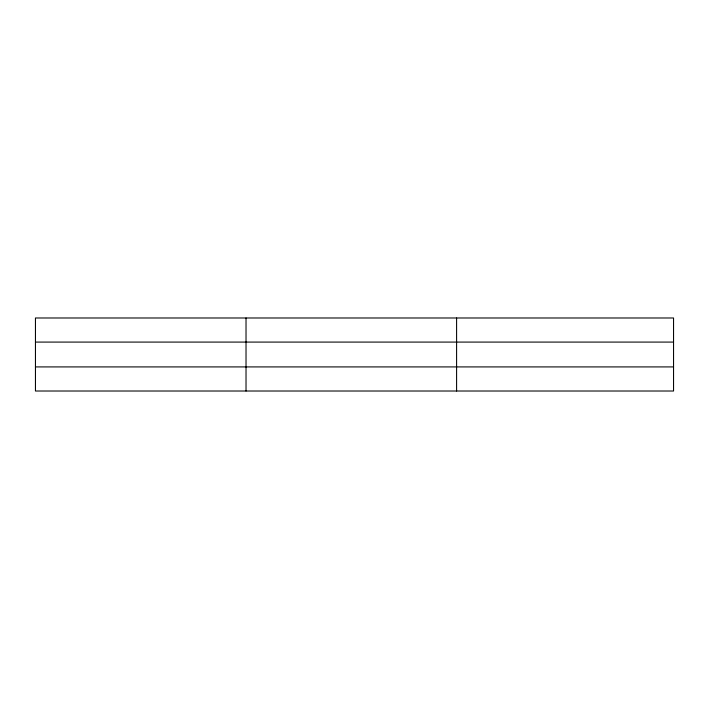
<?xml version="1.0" encoding="UTF-8"?>
<svg xmlns="http://www.w3.org/2000/svg" width="709" height="709" viewBox="0 0 709 709"><rect width="100%" height="100%" fill="white"/><g stroke="black" fill="none" stroke-linecap="round" stroke-linejoin="round"><path stroke-width="1.06" d="M246.023 391.013L246.023 317.986M456.596 391.013L456.596 317.986M673.55 366.916L673.55 391.013L35.45 391.013L35.45 317.986L673.55 317.986L673.55 366.916L35.45 366.916M35.45 342.084L673.55 342.084"/></g></svg>
